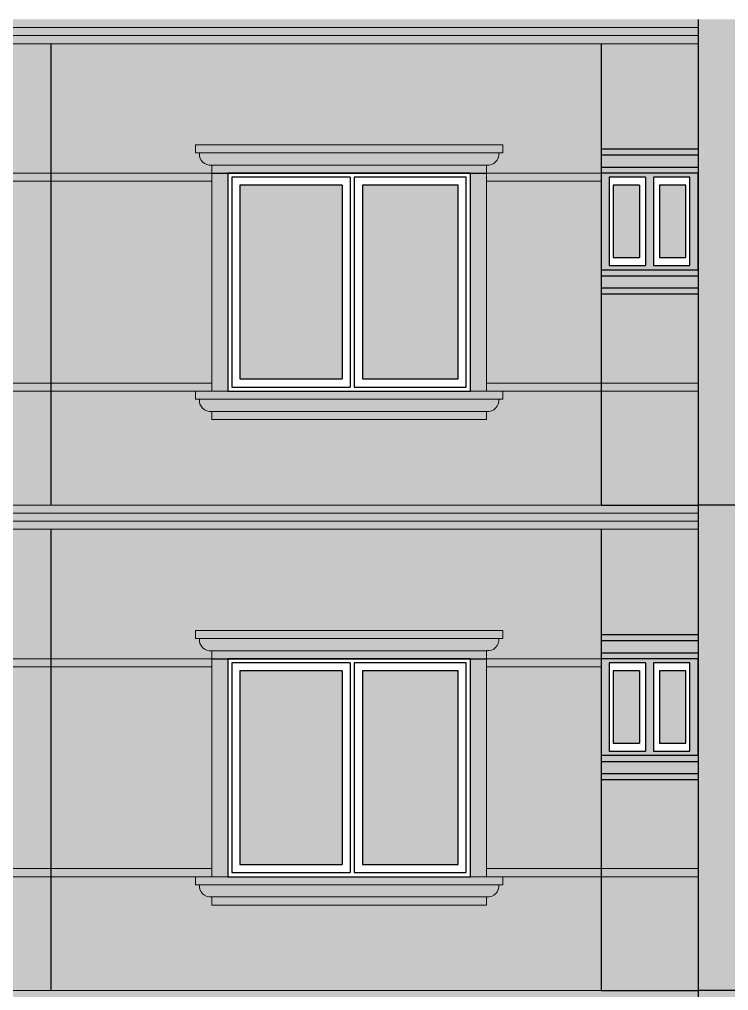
# Model space of a CAD drawing. Header units: inches. Extents: x -159432 to -126829, y -44881 to -40109.
# Drawn here: x -155689.3 to -155514, y -42388.6 to -42148.6 of the extents above; entities that cross this region are included whole.
import ezdxf

# ---------------------------------------------------------------- set-up
doc = ezdxf.new("R2010")
doc.units = ezdxf.units.IN
doc.header["$LTSCALE"] = 10
doc.header["$MEASUREMENT"] = 0
doc.layers.get('0').update_dxf_attribs({"color": 140, "lineweight": 25})
for name, color, linetype, lineweight in [('ELEVATION', 153, 'Continuous', 25), ('FRAME', 4, 'Continuous', 13), ('G-WALL', 3, 'Continuous', 30), ('H', 8, 'Continuous', 15), ('h2', 165, 'Continuous', 30), ('Window', 5, 'Continuous', 30)]:
    doc.layers.add(name, color=color, linetype=linetype, lineweight=lineweight)
doc.layers.add('WAL', color=7, linetype='Continuous')

msp = doc.modelspace()

# ---------------------------------------------------------------- hatches: boundary and pattern name
at = {"ltscale": 2, "true_color": 0xff6461}
h = msp.add_hatch(color=11, dxfattribs=at)
h.set_gradient(color1=(162, 54, 32), color2=(214, 74, 46), one_color=1, tint=0.51)
h.paths.add_polyline_path([(-155569.85644, -42179.58976), (-155569.85643, -42181.58976), (-155570.8369, -42181.58976, -0.479518397), (-155573.81086, -42184.58976), (-155573.85644, -42184.58976), (-155573.85644, -42186.58686), (-155545.55844, -42186.58683), (-155545.55844, -42154.58976), (-155681.55844, -42154.58976), (-155681.55844, -42186.58682), (-155641.80435, -42186.58686), (-155641.80435, -42184.58976), (-155641.82356, -42184.58976, -0.482866957), (-155644.82356, -42181.58976), (-155645.80436, -42181.58976), (-155645.80435, -42179.58976)])
h.paths.add_polyline_path([(-155545.55844, -42268.58976), (-155545.55844, -42240.44563), (-155569.85644, -42240.44558), (-155569.85643, -42242.44558), (-155570.8369, -42242.44558, -0.479518397), (-155573.81086, -42245.44558), (-155573.85644, -42245.44558), (-155573.85644, -42247.44558), (-155641.80435, -42247.44558), (-155641.80435, -42245.44558), (-155641.82356, -42245.44558, -0.482866957), (-155644.82356, -42242.44558), (-155645.80436, -42242.44558), (-155645.80435, -42240.44558), (-155681.55844, -42240.44565), (-155681.55844, -42268.58976)])
h = msp.add_hatch(color=11, dxfattribs=at)
h.set_gradient(color1=(36, 48, 46), color2=(113, 148, 142), one_color=1, tint=0.51)
h.paths.add_polyline_path([(-155637.80435, -42186.58976), (-155641.47619, -42186.58976), (-155641.80435, -42186.58976), (-155641.80435, -42240.44558), (-155637.80435, -42240.44558)])
h = msp.add_hatch(color=11, dxfattribs=at)
h.set_gradient(color1=(36, 48, 46), color2=(113, 148, 142), one_color=1, tint=0.51)
h.paths.add_polyline_path([(-155573.85644, -42186.58976), (-155577.85644, -42186.58976), (-155577.85644, -42240.44558), (-155573.85644, -42240.44558)])
h = msp.add_hatch(color=11, dxfattribs=at)
h.set_gradient(color1=(159, 78, 145), color2=(173, 88, 158), one_color=1, tint=0.51)
h.paths.add_polyline_path([(-155693.55844, -42238.44568), (-155681.55844, -42238.44568), (-155681.55844, -42188.58682), (-155693.55844, -42188.58681)])
h.paths.add_polyline_path([(-155545.55844, -42216.44265), (-155545.55844, -42238.44561), (-155521.55844, -42238.44561), (-155521.55844, -42216.44265)])
h = msp.add_hatch(color=11, dxfattribs=at)
h.set_gradient(color1=(162, 54, 32), color2=(214, 74, 46), one_color=1, tint=0.51)
h.paths.add_polyline_path([(-155569.85644, -42299.58976), (-155569.85643, -42301.58976), (-155570.8369, -42301.58976, -0.479518397), (-155573.81086, -42304.58976), (-155573.85644, -42304.58976), (-155573.85644, -42306.58686), (-155545.55844, -42306.58683), (-155545.55844, -42274.58976), (-155681.55844, -42274.58976), (-155681.55844, -42306.58682), (-155641.80435, -42306.58686), (-155641.80435, -42304.58976), (-155641.82356, -42304.58976, -0.482866957), (-155644.82356, -42301.58976), (-155645.80436, -42301.58976), (-155645.80435, -42299.58976)])
h.paths.add_polyline_path([(-155545.55844, -42388.58976), (-155545.55844, -42360.44563), (-155569.85644, -42360.44558), (-155569.85643, -42362.44558), (-155570.8369, -42362.44558, -0.479518397), (-155573.81086, -42365.44558), (-155573.85644, -42365.44558), (-155573.85644, -42367.44558), (-155641.80435, -42367.44558), (-155641.80435, -42365.44558), (-155641.82356, -42365.44558, -0.482866957), (-155644.82356, -42362.44558), (-155645.80436, -42362.44558), (-155645.80435, -42360.44558), (-155681.55844, -42360.44565), (-155681.55844, -42388.58976)])
h = msp.add_hatch(color=11, dxfattribs=at)
h.set_gradient(color1=(36, 48, 46), color2=(113, 148, 142), one_color=1, tint=0.51)
h.paths.add_polyline_path([(-155637.80435, -42306.58976), (-155641.47619, -42306.58976), (-155641.80435, -42306.58976), (-155641.80435, -42360.44558), (-155637.80435, -42360.44558)])
h = msp.add_hatch(color=11, dxfattribs=at)
h.set_gradient(color1=(36, 48, 46), color2=(113, 148, 142), one_color=1, tint=0.51)
h.paths.add_polyline_path([(-155573.85644, -42306.58976), (-155577.85644, -42306.58976), (-155577.85644, -42360.44558), (-155573.85644, -42360.44558)])
h = msp.add_hatch(color=11, dxfattribs=at)
h.set_gradient(color1=(159, 78, 145), color2=(173, 88, 158), one_color=1, tint=0.51)
h.paths.add_polyline_path([(-155693.55844, -42358.44568), (-155681.55844, -42358.44568), (-155681.55844, -42308.58682), (-155693.55844, -42308.58681)])
h.paths.add_polyline_path([(-155545.55844, -42336.44265), (-155545.55844, -42358.44561), (-155521.55844, -42358.44561), (-155521.55844, -42336.44265)])
at = {"layer": 'ELEVATION'}
for points in [[(-155569.85644, -42179.58976), (-155645.80435, -42179.58976), (-155645.80436, -42181.58976), (-155569.85643, -42181.58976)], [(-155573.85644, -42184.58976), (-155641.80435, -42184.58976), (-155641.80435, -42186.58976), (-155637.80435, -42186.58976), (-155577.85644, -42186.58976), (-155573.85644, -42186.58976)], [(-155569.85644, -42240.44558), (-155573.85644, -42240.44558), (-155577.85644, -42240.44558), (-155607.55755, -42240.44558), (-155637.80435, -42240.44558), (-155641.80435, -42240.44558), (-155645.80435, -42240.44558), (-155645.80436, -42242.44558), (-155569.85643, -42242.44558)], [(-155573.85644, -42245.44558), (-155641.80435, -42245.44558), (-155641.80435, -42247.44558), (-155573.85644, -42247.44558)], [(-155569.85644, -42299.58976), (-155645.80435, -42299.58976), (-155645.80436, -42301.58976), (-155569.85643, -42301.58976)], [(-155573.85644, -42304.58976), (-155641.80435, -42304.58976), (-155641.80435, -42306.58976), (-155637.80435, -42306.58976), (-155577.85644, -42306.58976), (-155573.85644, -42306.58976)], [(-155569.85644, -42360.44558), (-155573.85644, -42360.44558), (-155577.85644, -42360.44558), (-155607.55755, -42360.44558), (-155637.80435, -42360.44558), (-155641.80435, -42360.44558), (-155645.80435, -42360.44558), (-155645.80436, -42362.44558), (-155569.85643, -42362.44558)], [(-155573.85644, -42365.44558), (-155641.80435, -42365.44558), (-155641.80435, -42367.44558), (-155573.85644, -42367.44558)]]:
    msp.add_hatch(color=256, dxfattribs=at).paths.add_polyline_path(points)
h = msp.add_hatch(color=256, dxfattribs=at)
h.paths.add_polyline_path([(-155521.55844, -42182.08683), (-155521.55844, -42180.58683), (-155545.55844, -42180.58683), (-155545.55844, -42182.08683)])
h.paths.add_polyline_path([(-155545.55844, -42185.08683), (-155545.55844, -42186.58683), (-155521.55844, -42186.58683), (-155521.55844, -42185.08683)])
h.paths.add_polyline_path([(-155545.55844, -42210.44265), (-155545.55844, -42211.94265), (-155521.55844, -42211.94265), (-155521.55844, -42210.44265)])
h.paths.add_polyline_path([(-155545.55844, -42214.94265), (-155545.55844, -42216.44265), (-155521.55844, -42216.44265), (-155521.55844, -42214.94265)])
h = msp.add_hatch(color=256, dxfattribs=at)
h.paths.add_polyline_path([(-155521.55844, -42302.08683), (-155521.55844, -42300.58683), (-155545.55844, -42300.58683), (-155545.55844, -42302.08683)])
h.paths.add_polyline_path([(-155545.55844, -42305.08683), (-155545.55844, -42306.58683), (-155521.55844, -42306.58683), (-155521.55844, -42305.08683)])
h.paths.add_polyline_path([(-155545.55844, -42330.44265), (-155545.55844, -42331.94265), (-155521.55844, -42331.94265), (-155521.55844, -42330.44265)])
h.paths.add_polyline_path([(-155545.55844, -42334.94265), (-155545.55844, -42336.44265), (-155521.55844, -42336.44265), (-155521.55844, -42334.94265)])
at = {"layer": 'H'}
for color, points in [(6, [(-155521.55844, -42152.58976), (-155521.55844, -42150.58976), (-155693.55844, -42150.58976), (-155693.55844, -42152.58976)]), (192, [(-155570.8369, -42181.58976), (-155644.82356, -42181.58976, 0.485071077), (-155641.80435, -42184.58748), (-155641.80435, -42184.58976), (-155573.85644, -42184.58976), (-155573.85644, -42184.58459, 0.484736298)]), (192, [(-155570.8369, -42242.44558), (-155644.82356, -42242.44558, 0.485071077), (-155641.80435, -42245.4433), (-155641.80435, -42245.44558), (-155573.85644, -42245.44558), (-155573.85644, -42245.4404, 0.484736298)]), (6, [(-155521.55844, -42272.58976), (-155521.55844, -42270.58976), (-155693.55844, -42270.58976), (-155693.55844, -42272.58976)]), (192, [(-155570.8369, -42301.58976), (-155644.82356, -42301.58976, 0.485071077), (-155641.80435, -42304.58748), (-155641.80435, -42304.58976), (-155573.85644, -42304.58976), (-155573.85644, -42304.58459, 0.484736298)]), (192, [(-155570.8369, -42362.44558), (-155644.82356, -42362.44558, 0.485071077), (-155641.80435, -42365.4433), (-155641.80435, -42365.44558), (-155573.85644, -42365.44558), (-155573.85644, -42365.4404, 0.484736298)])]:
    msp.add_hatch(color=color, dxfattribs=at).paths.add_polyline_path(points)
h = msp.add_hatch(color=192, dxfattribs=at)
h.paths.add_polyline_path([(-155521.55844, -42185.08683), (-155521.55844, -42182.08683), (-155545.55844, -42182.08683), (-155545.55844, -42185.08683)])
h.paths.add_polyline_path([(-155545.55844, -42211.94265), (-155545.55844, -42214.94265), (-155521.55844, -42214.94265), (-155521.55844, -42211.94265)])
h = msp.add_hatch(color=192, dxfattribs=at)
h.paths.add_polyline_path([(-155521.55844, -42186.58683), (-155545.55844, -42186.58683), (-155545.55844, -42210.44265), (-155521.55844, -42210.44265)])
h.paths.add_polyline_path([(-155532.55844, -42187.58683), (-155523.55844, -42187.58683), (-155523.55844, -42209.44265), (-155532.55844, -42209.44265)], flags=16)
h.paths.add_polyline_path([(-155534.55844, -42209.44265), (-155543.55844, -42209.44265), (-155543.55844, -42187.58683), (-155534.55844, -42187.58683)], flags=16)
h.paths.add_polyline_path([(-155531.05844, -42189.58683), (-155524.55844, -42189.58683), (-155524.55844, -42207.44265), (-155531.05844, -42207.44265)], flags=0)
h.paths.add_polyline_path([(-155536.05844, -42207.44265), (-155542.55844, -42207.44265), (-155542.55844, -42189.58683), (-155536.05844, -42189.58683)], flags=0)
h = msp.add_hatch(color=192, dxfattribs=at)
h.paths.add_polyline_path([(-155521.55844, -42305.08683), (-155521.55844, -42302.08683), (-155545.55844, -42302.08683), (-155545.55844, -42305.08683)])
h.paths.add_polyline_path([(-155545.55844, -42331.94265), (-155545.55844, -42334.94265), (-155521.55844, -42334.94265), (-155521.55844, -42331.94265)])
h = msp.add_hatch(color=192, dxfattribs=at)
h.paths.add_polyline_path([(-155521.55844, -42306.58683), (-155545.55844, -42306.58683), (-155545.55844, -42330.44265), (-155521.55844, -42330.44265)])
h.paths.add_polyline_path([(-155532.55844, -42307.58683), (-155523.55844, -42307.58683), (-155523.55844, -42329.44265), (-155532.55844, -42329.44265)], flags=16)
h.paths.add_polyline_path([(-155534.55844, -42329.44265), (-155543.55844, -42329.44265), (-155543.55844, -42307.58683), (-155534.55844, -42307.58683)], flags=16)
h.paths.add_polyline_path([(-155531.05844, -42309.58683), (-155524.55844, -42309.58683), (-155524.55844, -42327.44265), (-155531.05844, -42327.44265)], flags=0)
h.paths.add_polyline_path([(-155536.05844, -42327.44265), (-155542.55844, -42327.44265), (-155542.55844, -42309.58683), (-155536.05844, -42309.58683)], flags=0)
at = {"layer": 'h2'}
h = msp.add_hatch(dxfattribs=at)
h.set_pattern_fill('AR-BRSTD', color=3, scale=0.25, angle=360, style=0)
h.set_pattern_definition([(360, (-2694.8252, -497.88014), (2e-15, 0.66675), []), (90, (-2694.8252, -497.8801), (-1, 0.66675), [0.66675, -0.66675])])
h.paths.add_polyline_path([(-155492.55844, -42148.58976), (-155521.55844, -42148.58976), (-155521.55844, -42268.58976), (-155492.55844, -42268.58976)])
h = msp.add_hatch(color=61, dxfattribs=at)
h.set_gradient(color1=(207, 250, 133), color2=(222, 252, 172), one_color=1, tint=0.83)
h.paths.add_polyline_path([(-155545.55844, -42188.58683), (-155573.85644, -42188.58687), (-155573.85644, -42238.44544), (-155545.55844, -42238.44561)])
h.paths.add_polyline_path([(-155641.80435, -42188.58687), (-155681.55844, -42188.58682), (-155681.55844, -42238.44568), (-155641.80435, -42238.44544)])
h = msp.add_hatch(dxfattribs=at)
h.set_pattern_fill('AR-BRSTD', color=3, scale=0.25, angle=360, style=0)
h.set_pattern_definition([(360, (-2694.8252, -617.88014), (2e-15, 0.66675), []), (90, (-2694.8252, -617.8801), (-1, 0.66675), [0.66675, -0.66675])])
h.paths.add_polyline_path([(-155492.55844, -42268.58976), (-155521.55844, -42268.58976), (-155521.55844, -42388.58976), (-155492.55844, -42388.58976)])
h = msp.add_hatch(color=61, dxfattribs=at)
h.set_gradient(color1=(207, 250, 133), color2=(222, 252, 172), one_color=1, tint=0.83)
h.paths.add_polyline_path([(-155545.55844, -42308.58683), (-155573.85644, -42308.58687), (-155573.85644, -42358.44544), (-155545.55844, -42358.44561)])
h.paths.add_polyline_path([(-155641.80435, -42308.58687), (-155681.55844, -42308.58682), (-155681.55844, -42358.44568), (-155641.80435, -42358.44544)])
h = msp.add_hatch(dxfattribs=at)
h.set_pattern_fill('AR-BRSTD', color=3, scale=0.25, angle=360, style=0)
h.set_pattern_definition([(360, (-2694.8252, -737.88014), (2e-15, 0.66675), []), (90, (-2694.8252, -737.8801), (-1, 0.66675), [0.66675, -0.66675])])
h.paths.add_polyline_path([(-155492.55844, -42388.58976), (-155521.55844, -42388.58976), (-155521.55844, -42426.58683), (-155521.55844, -42426.58683), (-155521.55844, -42450.44265), (-155521.55844, -42450.44265), (-155521.55844, -42520.58976), (-155492.55844, -42520.58976)])
at = {"layer": 'WAL'}
h = msp.add_hatch(color=256, dxfattribs=at)
h.set_gradient(color1=(0, 0, 255), color2=(41, 41, 255), one_color=1, tint=0.58)
h.paths.add_polyline_path([(-155693.55844, -42148.58976), (-155693.55844, -42150.58976), (-155521.55844, -42150.58976), (-155521.55844, -42148.58976), (-155545.55844, -42148.58976)])
h.paths.add_polyline_path([(-155521.55844, -42154.58976), (-155521.55844, -42152.58976), (-155693.55844, -42152.58976), (-155693.55844, -42154.58976)])
h = msp.add_hatch(color=6, dxfattribs=at)
h.paths.add_polyline_path([(-155693.55844, -42186.58681), (-155681.55844, -42186.58682), (-155681.55844, -42154.58976), (-155693.55844, -42154.58976)])
h.paths.add_polyline_path([(-155693.55844, -42268.58976), (-155681.55844, -42268.58976), (-155681.55844, -42240.44565), (-155693.55844, -42240.44565)])
h.paths.add_polyline_path([(-155492.55844, -42186.58685), (-155480.55844, -42186.58685), (-155480.55844, -42154.58976), (-155492.55844, -42154.58976)])
h.paths.add_polyline_path([(-155480.55844, -42240.44563), (-155492.55844, -42240.44563), (-155492.55844, -42268.58976), (-155480.55844, -42268.58976)])
h.paths.add_polyline_path([(-155545.55844, -42180.58683), (-155521.55844, -42180.58683), (-155521.55844, -42154.58976), (-155545.55844, -42154.58976)])
h.paths.add_polyline_path([(-155521.55844, -42240.44563), (-155545.55844, -42240.44563), (-155545.55844, -42268.58976), (-155521.55844, -42268.58976)])
h = msp.add_hatch(color=256, dxfattribs=at)
h.set_gradient(color1=(0, 0, 255), color2=(41, 41, 255), one_color=1, tint=0.58)
h.paths.add_polyline_path([(-155693.55844, -42186.58681), (-155693.55844, -42188.58681), (-155681.55844, -42188.58682), (-155681.55844, -42186.58682)])
h.paths.add_polyline_path([(-155693.55844, -42238.44568), (-155693.55844, -42240.44565), (-155681.55844, -42240.44565), (-155681.55844, -42238.44568)])
h = msp.add_hatch(color=256, dxfattribs=at)
h.set_gradient(color1=(0, 0, 255), color2=(41, 41, 255), one_color=1, tint=0.58)
h.paths.add_polyline_path([(-155573.85644, -42186.58686), (-155573.85644, -42188.58687), (-155545.55844, -42188.58683), (-155545.55844, -42186.58683)])
h.paths.add_polyline_path([(-155641.80435, -42188.58687), (-155641.80435, -42186.58686), (-155681.55844, -42186.58682), (-155681.55844, -42188.58682)])
h = msp.add_hatch(color=256, dxfattribs=at)
h.set_gradient(color1=(0, 0, 255), color2=(41, 41, 255), one_color=1, tint=0.58)
h.paths.add_polyline_path([(-155492.55844, -42186.58685), (-155492.55844, -42188.58685), (-155480.55844, -42188.58685), (-155480.55844, -42186.58685)])
h.paths.add_polyline_path([(-155480.55844, -42240.44563), (-155480.55844, -42238.44563), (-155492.55844, -42238.44563), (-155492.55844, -42240.44563)])
h.paths.add_polyline_path([(-155521.55844, -42240.44563), (-155521.55844, -42238.44561), (-155545.55844, -42238.44561), (-155545.55844, -42240.44563)])
h = msp.add_hatch(color=256, dxfattribs=at)
h.set_gradient(color1=(120, 118, 101), color2=(165, 163, 147), one_color=1, tint=0.61)
h.paths.add_polyline_path([(-155609.55755, -42189.58976), (-155634.80435, -42189.58976), (-155634.80435, -42237.44558), (-155609.55755, -42237.44558)])
h.paths.add_polyline_path([(-155580.85644, -42189.58976), (-155604.55755, -42189.58976), (-155604.55755, -42237.44558), (-155580.85644, -42237.44558)])
h = msp.add_hatch(color=256, dxfattribs=at)
h.set_gradient(color1=(120, 118, 101), color2=(165, 163, 147), one_color=1, tint=0.61)
h.paths.add_polyline_path([(-155531.05844, -42207.44265), (-155524.55844, -42207.44265), (-155524.55844, -42189.58683), (-155531.05844, -42189.58683)])
h.paths.add_polyline_path([(-155536.05844, -42189.58683), (-155542.55844, -42189.58683), (-155542.55844, -42207.44265), (-155536.05844, -42207.44265)])
h = msp.add_hatch(color=256, dxfattribs=at)
h.set_gradient(color1=(0, 0, 255), color2=(41, 41, 255), one_color=1, tint=0.58)
h.paths.add_polyline_path([(-155645.80435, -42240.44558), (-155641.80435, -42240.44558), (-155641.80435, -42238.44544), (-155681.55844, -42238.44568), (-155681.55844, -42240.44565)])
h.paths.add_polyline_path([(-155573.85644, -42238.44544), (-155573.85644, -42240.44558), (-155569.85644, -42240.44558), (-155545.55844, -42240.44563), (-155545.55844, -42238.44561)])
h = msp.add_hatch(color=256, dxfattribs=at)
h.set_gradient(color1=(0, 0, 255), color2=(41, 41, 255), one_color=1, tint=0.58)
h.paths.add_polyline_path([(-155693.55844, -42268.58976), (-155693.55844, -42270.58976), (-155521.55844, -42270.58976), (-155521.55844, -42268.58976), (-155545.55844, -42268.58976)])
h.paths.add_polyline_path([(-155521.55844, -42274.58976), (-155521.55844, -42272.58976), (-155693.55844, -42272.58976), (-155693.55844, -42274.58976)])
h = msp.add_hatch(color=6, dxfattribs=at)
h.paths.add_polyline_path([(-155693.55844, -42306.58681), (-155681.55844, -42306.58682), (-155681.55844, -42274.58976), (-155693.55844, -42274.58976)])
h.paths.add_polyline_path([(-155693.55844, -42388.58976), (-155681.55844, -42388.58976), (-155681.55844, -42360.44565), (-155693.55844, -42360.44565)])
h.paths.add_polyline_path([(-155492.55844, -42306.58685), (-155480.55844, -42306.58685), (-155480.55844, -42274.58976), (-155492.55844, -42274.58976)])
h.paths.add_polyline_path([(-155480.55844, -42360.44563), (-155492.55844, -42360.44563), (-155492.55844, -42388.58976), (-155480.55844, -42388.58976)])
h.paths.add_polyline_path([(-155545.55844, -42300.58683), (-155521.55844, -42300.58683), (-155521.55844, -42274.58976), (-155545.55844, -42274.58976)])
h.paths.add_polyline_path([(-155521.55844, -42360.44563), (-155545.55844, -42360.44563), (-155545.55844, -42388.58976), (-155521.55844, -42388.58976)])
h = msp.add_hatch(color=256, dxfattribs=at)
h.set_gradient(color1=(0, 0, 255), color2=(41, 41, 255), one_color=1, tint=0.58)
h.paths.add_polyline_path([(-155693.55844, -42306.58681), (-155693.55844, -42308.58681), (-155681.55844, -42308.58682), (-155681.55844, -42306.58682)])
h.paths.add_polyline_path([(-155693.55844, -42358.44568), (-155693.55844, -42360.44565), (-155681.55844, -42360.44565), (-155681.55844, -42358.44568)])
h = msp.add_hatch(color=256, dxfattribs=at)
h.set_gradient(color1=(0, 0, 255), color2=(41, 41, 255), one_color=1, tint=0.58)
h.paths.add_polyline_path([(-155573.85644, -42306.58686), (-155573.85644, -42308.58687), (-155545.55844, -42308.58683), (-155545.55844, -42306.58683)])
h.paths.add_polyline_path([(-155641.80435, -42308.58687), (-155641.80435, -42306.58686), (-155681.55844, -42306.58682), (-155681.55844, -42308.58682)])
h = msp.add_hatch(color=256, dxfattribs=at)
h.set_gradient(color1=(0, 0, 255), color2=(41, 41, 255), one_color=1, tint=0.58)
h.paths.add_polyline_path([(-155492.55844, -42306.58685), (-155492.55844, -42308.58685), (-155480.55844, -42308.58685), (-155480.55844, -42306.58685)])
h.paths.add_polyline_path([(-155480.55844, -42360.44563), (-155480.55844, -42358.44563), (-155492.55844, -42358.44563), (-155492.55844, -42360.44563)])
h.paths.add_polyline_path([(-155521.55844, -42360.44563), (-155521.55844, -42358.44561), (-155545.55844, -42358.44561), (-155545.55844, -42360.44563)])
h = msp.add_hatch(color=256, dxfattribs=at)
h.set_gradient(color1=(120, 118, 101), color2=(165, 163, 147), one_color=1, tint=0.61)
h.paths.add_polyline_path([(-155609.55755, -42309.58976), (-155634.80435, -42309.58976), (-155634.80435, -42357.44558), (-155609.55755, -42357.44558)])
h.paths.add_polyline_path([(-155580.85644, -42309.58976), (-155604.55755, -42309.58976), (-155604.55755, -42357.44558), (-155580.85644, -42357.44558)])
h = msp.add_hatch(color=256, dxfattribs=at)
h.set_gradient(color1=(120, 118, 101), color2=(165, 163, 147), one_color=1, tint=0.61)
h.paths.add_polyline_path([(-155531.05844, -42327.44265), (-155524.55844, -42327.44265), (-155524.55844, -42309.58683), (-155531.05844, -42309.58683)])
h.paths.add_polyline_path([(-155536.05844, -42309.58683), (-155542.55844, -42309.58683), (-155542.55844, -42327.44265), (-155536.05844, -42327.44265)])
h = msp.add_hatch(color=256, dxfattribs=at)
h.set_gradient(color1=(0, 0, 255), color2=(41, 41, 255), one_color=1, tint=0.58)
h.paths.add_polyline_path([(-155645.80435, -42360.44558), (-155641.80435, -42360.44558), (-155641.80435, -42358.44544), (-155681.55844, -42358.44568), (-155681.55844, -42360.44565)])
h.paths.add_polyline_path([(-155573.85644, -42358.44544), (-155573.85644, -42360.44558), (-155569.85644, -42360.44558), (-155545.55844, -42360.44563), (-155545.55844, -42358.44561)])
h = msp.add_hatch(color=256, dxfattribs=at)
h.set_gradient(color1=(0, 0, 255), color2=(41, 41, 255), one_color=1, tint=0.58)
h.paths.add_polyline_path([(-155693.55844, -42388.58976), (-155693.55844, -42390.58976), (-155521.55844, -42390.58976), (-155521.55844, -42388.58976), (-155545.55844, -42388.58976)])
h.paths.add_polyline_path([(-155521.55844, -42394.58976), (-155521.55844, -42392.58976), (-155693.55844, -42392.58976), (-155693.55844, -42394.58976)])

# ---------------------------------------------------------------- linework, layer by layer
at = {"layer": 'ELEVATION'}
for p, q in [((-155521.55844, -42148.58976), (-155521.55844, -42268.58976)), ((-155681.55844, -42154.58976), (-155681.55844, -42268.58976)), ((-155545.55844, -42154.58976), (-155545.55844, -42268.58976)), ((-155545.55844, -42180.58683), (-155521.55844, -42180.58683)), ((-155545.55844, -42182.08683), (-155521.55844, -42182.08683)), ((-155545.55844, -42185.08683), (-155521.55844, -42185.08683)), ((-155545.55844, -42210.44265), (-155521.55844, -42210.44265)), ((-155545.55844, -42211.94265), (-155521.55844, -42211.94265)), ((-155545.55844, -42214.94265), (-155521.55844, -42214.94265)), ((-155545.55844, -42216.44265), (-155521.55844, -42216.44265)), ((-155545.55844, -42268.58976), (-155521.55844, -42268.58976)), ((-155521.55844, -42268.58976), (-155521.55844, -42388.58976)), ((-155492.55844, -42268.58976), (-155521.55844, -42268.58976)), ((-155681.55844, -42274.58976), (-155681.55844, -42388.58976)), ((-155545.55844, -42274.58976), (-155545.55844, -42388.58976)), ((-155545.55844, -42300.58683), (-155521.55844, -42300.58683)), ((-155545.55844, -42302.08683), (-155521.55844, -42302.08683)), ((-155545.55844, -42305.08683), (-155521.55844, -42305.08683)), ((-155545.55844, -42330.44265), (-155521.55844, -42330.44265)), ((-155545.55844, -42331.94265), (-155521.55844, -42331.94265)), ((-155545.55844, -42334.94265), (-155521.55844, -42334.94265)), ((-155545.55844, -42336.44265), (-155521.55844, -42336.44265)), ((-155545.55844, -42388.58976), (-155521.55844, -42388.58976)), ((-155521.55844, -42388.58976), (-155521.55844, -42520.58976)), ((-155492.55844, -42388.58976), (-155521.55844, -42388.58976))]:
    msp.add_line(p, q, dxfattribs=at)
at = {"layer": 'ELEVATION', "lineweight": 13}
for p, q in [((-155521.55844, -42150.58976), (-155693.55844, -42150.58976)), ((-155521.55844, -42152.58976), (-155693.55844, -42152.58976)), ((-155521.55844, -42154.58976), (-155693.55844, -42154.58976)), ((-155521.55844, -42268.58976), (-155693.55844, -42268.58976)), ((-155480.55844, -42268.58976), (-155693.55844, -42268.58976)), ((-155521.55844, -42270.58976), (-155693.55844, -42270.58976)), ((-155521.55844, -42272.58976), (-155693.55844, -42272.58976)), ((-155521.55844, -42274.58976), (-155693.55844, -42274.58976)), ((-155521.55844, -42388.58976), (-155693.55844, -42388.58976)), ((-155480.55844, -42388.58976), (-155693.55844, -42388.58976))]:
    msp.add_line(p, q, dxfattribs=at)
at = {"layer": 'FRAME'}
for p, q in [((-155645.80435, -42179.58976), (-155645.80436, -42181.58976)), ((-155645.80435, -42179.58976), (-155569.85644, -42179.58976)), ((-155569.85644, -42179.58976), (-155569.85643, -42181.58976)), ((-155645.80435, -42181.58976), (-155569.85644, -42181.58976)), ((-155641.82356, -42184.58976), (-155573.81086, -42184.58976)), ((-155641.80435, -42186.58976), (-155641.80435, -42184.58976)), ((-155573.85644, -42186.58976), (-155573.85644, -42184.58686)), ((-155641.47619, -42186.58976), (-155637.80435, -42186.58976)), ((-155645.80435, -42240.44558), (-155645.80436, -42242.44558)), ((-155645.80435, -42240.44558), (-155569.85644, -42240.44558)), ((-155573.85644, -42240.44558), (-155569.85644, -42240.44558)), ((-155569.85644, -42240.44558), (-155569.85643, -42242.44558)), ((-155645.80435, -42242.44558), (-155569.85643, -42242.44558)), ((-155641.82356, -42245.44558), (-155573.81086, -42245.44558)), ((-155641.80435, -42247.44558), (-155641.80435, -42245.44558)), ((-155573.85644, -42247.44558), (-155573.85644, -42245.44268)), ((-155641.80435, -42247.44558), (-155573.85644, -42247.44558)), ((-155645.80435, -42299.58976), (-155645.80436, -42301.58976)), ((-155645.80435, -42299.58976), (-155569.85644, -42299.58976)), ((-155569.85644, -42299.58976), (-155569.85643, -42301.58976)), ((-155645.80435, -42301.58976), (-155569.85644, -42301.58976)), ((-155641.82356, -42304.58976), (-155573.81086, -42304.58976)), ((-155641.80435, -42306.58976), (-155641.80435, -42304.58976)), ((-155573.85644, -42306.58976), (-155573.85644, -42304.58686)), ((-155641.47619, -42306.58976), (-155637.80435, -42306.58976)), ((-155645.80435, -42360.44558), (-155645.80436, -42362.44558)), ((-155645.80435, -42360.44558), (-155569.85644, -42360.44558)), ((-155573.85644, -42360.44558), (-155569.85644, -42360.44558)), ((-155569.85644, -42360.44558), (-155569.85643, -42362.44558)), ((-155645.80435, -42362.44558), (-155569.85643, -42362.44558)), ((-155641.82356, -42365.44558), (-155573.81086, -42365.44558)), ((-155641.80435, -42367.44558), (-155641.80435, -42365.44558)), ((-155573.85644, -42367.44558), (-155573.85644, -42365.44268)), ((-155641.80435, -42367.44558), (-155573.85644, -42367.44558))]:
    msp.add_line(p, q, dxfattribs=at)
at = {"layer": 'FRAME', "lineweight": 13}
for p, q in [((-155761.55844, -42186.58674), (-155641.80435, -42186.58686)), ((-155545.55844, -42186.58683), (-155573.85644, -42186.58686)), ((-155761.55844, -42188.58673), (-155641.80435, -42188.58687)), ((-155545.55844, -42188.58683), (-155573.85644, -42188.58687)), ((-155681.55844, -42238.44568), (-155761.55844, -42238.44568)), ((-155681.55844, -42238.44568), (-155641.80435, -42238.44544)), ((-155545.55844, -42238.44561), (-155573.85644, -42238.44544)), ((-155545.55844, -42238.44561), (-155521.55844, -42238.44561)), ((-155681.55844, -42240.44565), (-155761.5585, -42240.44565)), ((-155681.55844, -42240.44565), (-155645.80435, -42240.44558)), ((-155545.55844, -42240.44563), (-155569.85644, -42240.44558)), ((-155545.55844, -42240.44563), (-155521.55844, -42240.44563)), ((-155761.55844, -42306.58674), (-155641.80435, -42306.58686)), ((-155545.55844, -42306.58683), (-155573.85644, -42306.58686)), ((-155761.55844, -42308.58673), (-155641.80435, -42308.58687)), ((-155545.55844, -42308.58683), (-155573.85644, -42308.58687)), ((-155681.55844, -42358.44568), (-155761.55844, -42358.44568)), ((-155681.55844, -42358.44568), (-155641.80435, -42358.44544)), ((-155545.55844, -42358.44561), (-155573.85644, -42358.44544)), ((-155545.55844, -42358.44561), (-155521.55844, -42358.44561)), ((-155681.55844, -42360.44565), (-155761.5585, -42360.44565)), ((-155681.55844, -42360.44565), (-155645.80435, -42360.44558)), ((-155545.55844, -42360.44563), (-155569.85644, -42360.44558)), ((-155545.55844, -42360.44563), (-155521.55844, -42360.44563))]:
    msp.add_line(p, q, dxfattribs=at)
at = {"layer": 'FRAME'}
for points in [[(-155641.80435, -42186.58976), (-155637.80435, -42186.58976), (-155637.80435, -42240.44558), (-155641.80435, -42240.44558)], [(-155573.85644, -42186.58976), (-155577.85644, -42186.58976), (-155577.85644, -42240.44558), (-155573.85644, -42240.44558)], [(-155641.80435, -42306.58976), (-155637.80435, -42306.58976), (-155637.80435, -42360.44558), (-155641.80435, -42360.44558)], [(-155573.85644, -42306.58976), (-155577.85644, -42306.58976), (-155577.85644, -42360.44558), (-155573.85644, -42360.44558)]]:
    msp.add_lwpolyline(points, close=True, dxfattribs=at)
for centre, radius, start, end in [((-155642.13249, -42181.89869), 2.70875, 173.4513904, 276.5487228), ((-155573.52831, -42181.89578), 2.70876, 263.4515108, 6.5486023), ((-155642.13249, -42242.7545), 2.70875, 173.4513904, 276.5487228), ((-155573.52831, -42242.7516), 2.70876, 263.4515108, 6.5486023), ((-155642.13249, -42301.89869), 2.70875, 173.4513904, 276.5487228), ((-155573.52831, -42301.89578), 2.70876, 263.4515108, 6.5486023), ((-155642.13249, -42362.7545), 2.70875, 173.4513904, 276.5487228), ((-155573.52831, -42362.7516), 2.70876, 263.4515108, 6.5486023)]:
    msp.add_arc(centre, radius, start, end, dxfattribs=at)
at = {"layer": 'G-WALL'}
for p, q in [((-155641.80435, -42186.58976), (-155573.85644, -42186.58976)), ((-155641.80435, -42306.58976), (-155573.85644, -42306.58976))]:
    msp.add_line(p, q, dxfattribs=at)
at = {"layer": 'H', "color": 3, "lineweight": 13}
for p, q in [((-155545.55844, -42186.58683), (-155521.55844, -42186.58683)), ((-155545.55844, -42306.58683), (-155521.55844, -42306.58683))]:
    msp.add_line(p, q, dxfattribs=at)
at = {"layer": 'Window'}
for p, q in [((-155609.55755, -42189.58976), (-155609.55755, -42237.44558)), ((-155607.55755, -42187.58976), (-155607.55755, -42239.44558)), ((-155606.55755, -42187.58976), (-155606.55755, -42239.44558)), ((-155604.55755, -42189.58976), (-155604.55755, -42237.44558)), ((-155536.05844, -42189.58683), (-155536.05844, -42207.44265)), ((-155534.55844, -42187.58683), (-155534.55844, -42209.44265)), ((-155532.55844, -42187.58683), (-155532.55844, -42209.44265)), ((-155531.05844, -42189.58683), (-155531.05844, -42207.44265)), ((-155609.55755, -42309.58976), (-155609.55755, -42357.44558)), ((-155607.55755, -42307.58976), (-155607.55755, -42359.44558)), ((-155606.55755, -42307.58976), (-155606.55755, -42359.44558)), ((-155604.55755, -42309.58976), (-155604.55755, -42357.44558)), ((-155536.05844, -42309.58683), (-155536.05844, -42327.44265)), ((-155534.55844, -42307.58683), (-155534.55844, -42329.44265)), ((-155532.55844, -42307.58683), (-155532.55844, -42329.44265)), ((-155531.05844, -42309.58683), (-155531.05844, -42327.44265))]:
    msp.add_line(p, q, dxfattribs=at)
for points in [[(-155607.55755, -42240.44558), (-155577.85644, -42240.44558), (-155577.85644, -42186.58976), (-155637.80435, -42186.58976), (-155637.80435, -42240.44558), (-155607.55755, -42240.44558)], [(-155534.55844, -42210.44265), (-155521.55844, -42210.44265), (-155521.55844, -42186.58683), (-155545.55844, -42186.58683), (-155545.55844, -42210.44265), (-155534.55844, -42210.44265)], [(-155607.55755, -42187.58976), (-155636.80435, -42187.58976), (-155636.80435, -42239.44558), (-155607.55755, -42239.44558)], [(-155609.55755, -42189.58976), (-155634.80435, -42189.58976), (-155634.80435, -42237.44558), (-155609.55755, -42237.44558)], [(-155606.55755, -42239.44558), (-155578.85644, -42239.44558), (-155578.85644, -42187.58976), (-155606.55755, -42187.58976)], [(-155604.55755, -42237.44558), (-155580.85644, -42237.44558), (-155580.85644, -42189.58976), (-155604.55755, -42189.58976)], [(-155534.55844, -42187.58683), (-155543.55844, -42187.58683), (-155543.55844, -42209.44265), (-155534.55844, -42209.44265)], [(-155536.05844, -42189.58683), (-155542.55844, -42189.58683), (-155542.55844, -42207.44265), (-155536.05844, -42207.44265)], [(-155532.55844, -42209.44265), (-155523.55844, -42209.44265), (-155523.55844, -42187.58683), (-155532.55844, -42187.58683)], [(-155531.05844, -42207.44265), (-155524.55844, -42207.44265), (-155524.55844, -42189.58683), (-155531.05844, -42189.58683)], [(-155607.55755, -42360.44558), (-155577.85644, -42360.44558), (-155577.85644, -42306.58976), (-155637.80435, -42306.58976), (-155637.80435, -42360.44558), (-155607.55755, -42360.44558)], [(-155534.55844, -42330.44265), (-155521.55844, -42330.44265), (-155521.55844, -42306.58683), (-155545.55844, -42306.58683), (-155545.55844, -42330.44265), (-155534.55844, -42330.44265)], [(-155607.55755, -42307.58976), (-155636.80435, -42307.58976), (-155636.80435, -42359.44558), (-155607.55755, -42359.44558)], [(-155609.55755, -42309.58976), (-155634.80435, -42309.58976), (-155634.80435, -42357.44558), (-155609.55755, -42357.44558)], [(-155606.55755, -42359.44558), (-155578.85644, -42359.44558), (-155578.85644, -42307.58976), (-155606.55755, -42307.58976)], [(-155604.55755, -42357.44558), (-155580.85644, -42357.44558), (-155580.85644, -42309.58976), (-155604.55755, -42309.58976)], [(-155534.55844, -42307.58683), (-155543.55844, -42307.58683), (-155543.55844, -42329.44265), (-155534.55844, -42329.44265)], [(-155536.05844, -42309.58683), (-155542.55844, -42309.58683), (-155542.55844, -42327.44265), (-155536.05844, -42327.44265)], [(-155532.55844, -42329.44265), (-155523.55844, -42329.44265), (-155523.55844, -42307.58683), (-155532.55844, -42307.58683)], [(-155531.05844, -42327.44265), (-155524.55844, -42327.44265), (-155524.55844, -42309.58683), (-155531.05844, -42309.58683)]]:
    msp.add_lwpolyline(points, dxfattribs=at)

doc.saveas('drawing.dxf')
